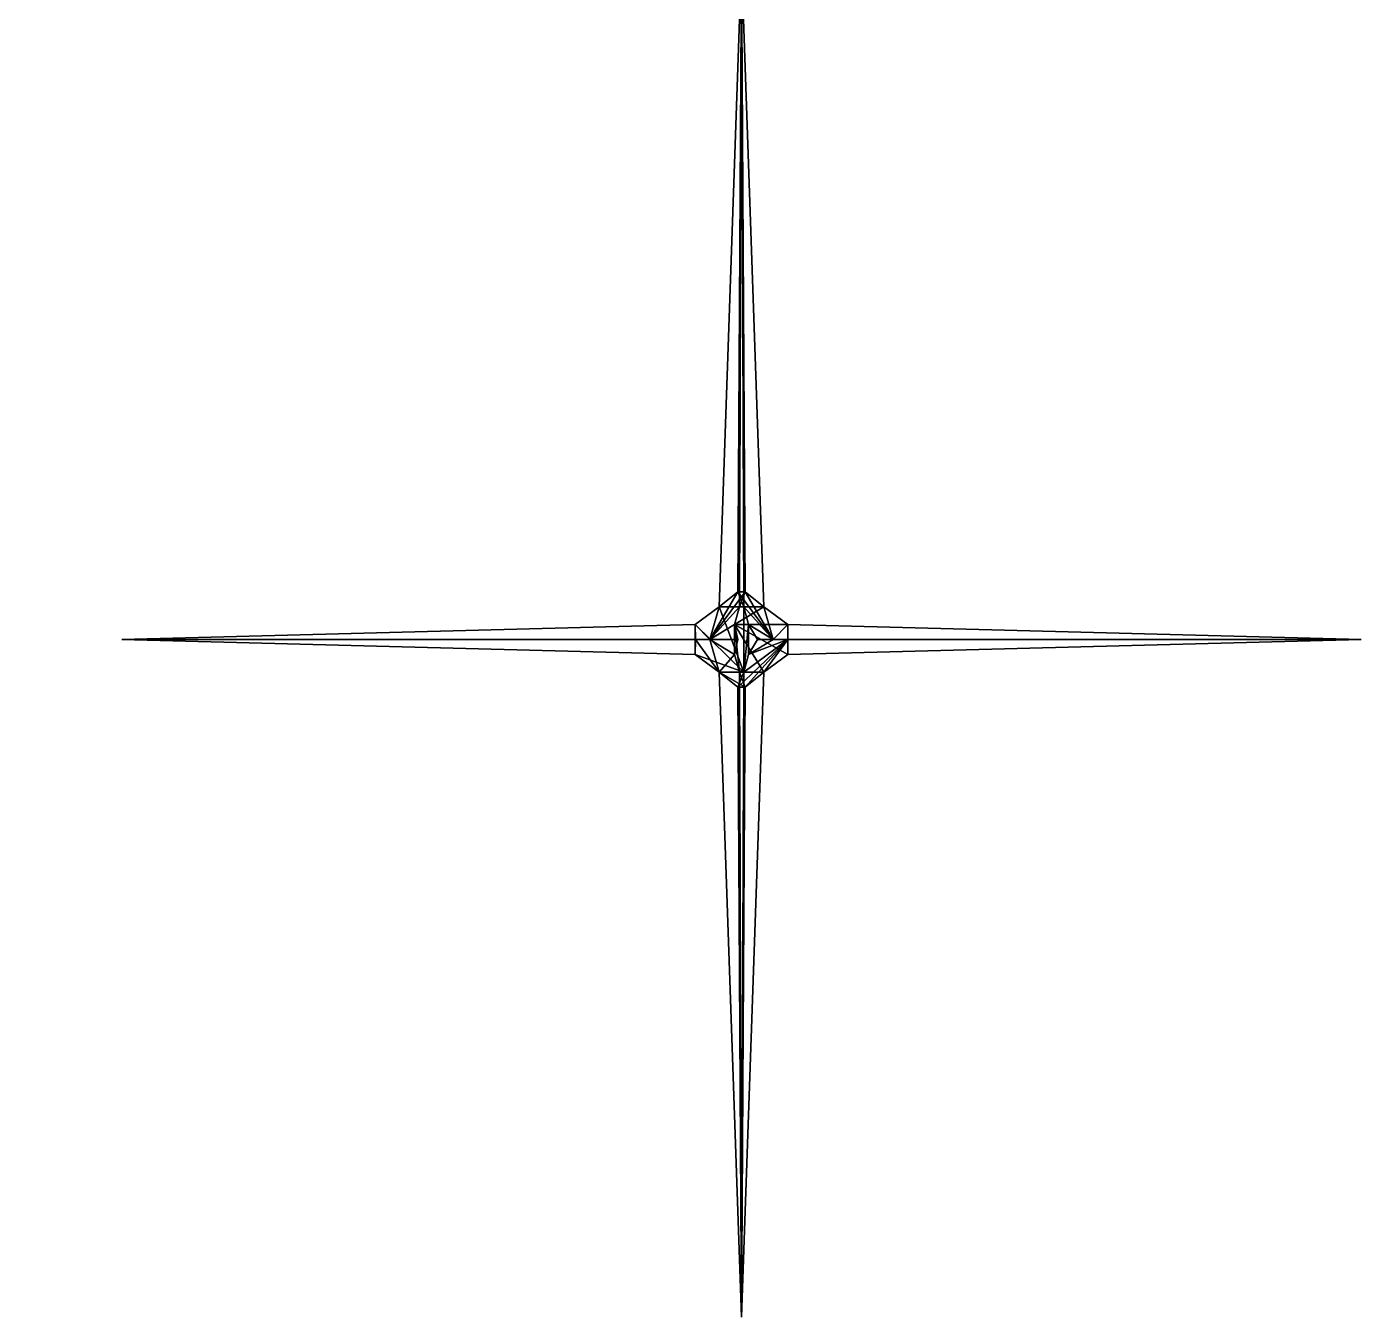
# Model space of a CAD drawing. Extents: x -144 to 177, y -102 to 473.
# Drawn here: x -119.3 to -61.8, y 146.2 to 201.9 of the extents above; entities that cross this region are included whole.
import ezdxf

# ---------------------------------------------------------------- set-up
doc = ezdxf.new("R2010")
doc.units = 0
doc.layers.add('star', color=232, linetype='CONTINUOUS')

msp = doc.modelspace()

# ---------------------------------------------------------------- meshes
at = {"layer": 'star', "color": 232}
mesh = msp.add_polyface(dxfattribs=at)
corners = [(-88.500443, 204.760681, -26.926226), (-88.407188, 176.904907, -25.941404), (-89.461983, 176.904907, -26.693785), (-88.661758, 177.552719, -26.70009), (-88.339134, 177.552719, -27.152384), (-88.593712, 176.904907, -27.911058), (-87.53891, 176.904907, -27.158678), (-87.136566, 175.491043, -25.288034), (-89.864334, 175.491043, -28.564432), (-101.216698, 277.962463, -25.869524), (-101.653595, 277.962463, -10.232119), (-101.900047, 277.544617, -25.63109), (-101.900047, 278.380341, -25.63109), (-100.80793, 278.380341, -27.16218), (-84.846794, 277.964417, -26.855288), (-100.80793, 277.544617, -27.16218), (-100.810898, 277.962463, -26.438433), (-101.476227, 277.050476, -27.076155), (-102.096451, 259.095093, -26.926226), (-102.156609, 277.050476, -27.561468), (-101.992401, 276.632629, -27.072096), (-102.200493, 276.632629, -26.780352), (-102.716667, 277.050476, -26.776293), (-102.036285, 277.050476, -26.290979), (-103.384964, 277.544617, -26.690268), (-119.349281, 277.962463, -26.997164), (-103.381996, 277.962463, -27.414019), (-103.384964, 278.380341, -26.690268), (-102.292847, 277.544617, -28.221361), (-102.199272, 277.962463, -45.166283), (-102.292847, 278.380341, -28.221361), (-102.976196, 277.962463, -27.982924), (-102.036285, 278.874451, -26.290979), (-101.476227, 278.874451, -27.076155), (-102.716667, 278.874451, -26.776293), (-102.156609, 278.874451, -27.561468)]
mesh.append_faces([[corners[k] for k in face] for face in [(0, 1, 2), (0, 2, 3), (0, 3, 1), (0, 4, 5), (0, 5, 6), (0, 6, 4), (9, 10, 11), (11, 10, 12), (12, 10, 9), (13, 14, 15), (15, 14, 16), (16, 14, 13), (17, 18, 19), (19, 18, 20), (20, 18, 17), (21, 18, 22), (22, 18, 23), (23, 18, 21), (24, 25, 26), (26, 25, 27), (27, 25, 24), (28, 29, 30), (30, 29, 31), (31, 29, 28)]])
mesh.append_faces([[corners[k] for k in face] for face in [(13, 9, 16), (11, 16, 9), (12, 23, 11), (26, 22, 24), (27, 31, 26)]], dxfattribs={"vtx0": -1})
mesh.append_faces([[corners[k] for k in face] for face in [(33, 9, 13), (17, 16, 20), (20, 16, 21), (21, 16, 23), (23, 16, 11), (24, 23, 27), (27, 23, 34), (34, 23, 32), (32, 23, 12), (20, 22, 19), (19, 22, 28), (28, 22, 31), (31, 22, 26), (19, 30, 17), (17, 30, 15), (15, 30, 13)]], dxfattribs={"vtx0": -1, "vtx1": -1})
mesh.append_faces([[corners[k] for k in face] for face in [(7, 3, 4), (8, 4, 3)]], dxfattribs={"vtx0": -1, "vtx2": -1})
mesh.append_faces([[corners[k] for k in face] for face in [(12, 9, 32), (15, 16, 17), (22, 23, 24), (21, 22, 20), (30, 31, 35), (28, 30, 19)]], dxfattribs={"vtx1": -1})
mesh = msp.add_polyface(dxfattribs=at)
corners = [(-87.813904, 175.491043, -1.045143), (-87.136566, 175.491043, -25.288034), (-88.195953, 174.843231, -24.91836), (-88.195953, 176.138855, -24.91836), (-61.753151, 175.491043, -26.816248), (-86.502838, 176.138855, -27.292025), (-86.502838, 174.843231, -27.292025), (-86.507462, 175.491043, -26.17), (-88.50045, 146.240692, -26.926233), (-87.538918, 174.077194, -27.158678), (-88.593712, 174.077194, -27.911058), (-88.339142, 173.429382, -27.152376), (-88.661758, 173.429382, -26.700079), (-89.461983, 174.077194, -26.693785), (-88.407188, 174.077194, -25.941404), (-115.247749, 175.491058, -27.036211), (-90.498062, 174.843231, -26.560434), (-90.493431, 175.491043, -27.682463), (-90.498062, 176.138855, -26.560434), (-88.659851, 175.491058, -55.204002), (-88.804939, 174.843231, -28.934103), (-88.804939, 176.138855, -28.934103), (-89.864334, 175.491043, -28.564432), (-88.407188, 176.904907, -25.941404), (-88.661758, 177.552719, -26.70009), (-88.339134, 177.552719, -27.152384), (-87.53891, 176.904907, -27.158678), (-89.461983, 176.904907, -26.693785), (-88.593712, 176.904907, -27.911058)]
mesh.append_faces([[corners[k] for k in face] for face in [(0, 1, 2), (0, 2, 3), (0, 3, 1), (4, 5, 6), (4, 6, 7), (4, 7, 5), (8, 9, 10), (8, 10, 11), (8, 11, 9), (8, 12, 13), (8, 13, 14), (8, 14, 12), (15, 16, 17), (15, 17, 18), (15, 18, 16), (19, 20, 21), (19, 21, 22), (19, 22, 20)]])
mesh.append_faces([[corners[k] for k in face] for face in [(1, 5, 7), (7, 2, 1), (14, 3, 2), (13, 17, 16), (22, 18, 17), (21, 26, 28)]], dxfattribs={"vtx0": -1})
mesh.append_faces([[corners[k] for k in face] for face in [(1, 23, 24), (1, 25, 26), (1, 26, 5), (7, 9, 11), (7, 11, 12), (7, 12, 14), (7, 14, 2), (14, 16, 18), (14, 18, 27), (14, 27, 23), (14, 23, 3), (13, 11, 10), (13, 10, 20), (13, 20, 22), (13, 22, 17), (22, 28, 25), (22, 24, 27), (22, 27, 18), (21, 10, 9), (21, 9, 6), (21, 6, 5), (21, 5, 26)]], dxfattribs={"vtx0": -1, "vtx2": -1})
mesh.append_faces([[corners[k] for k in face] for face in [(1, 3, 23), (7, 6, 9), (14, 13, 16), (13, 12, 11), (22, 21, 28), (21, 20, 10)]], dxfattribs={"vtx2": -1})

doc.saveas('drawing.dxf')
